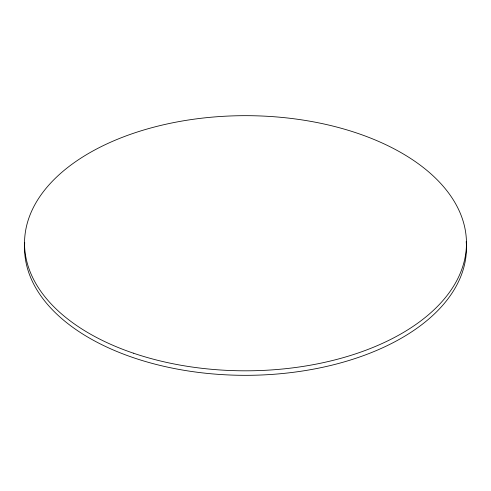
<?xml version="1.0" encoding="UTF-8"?>
<svg xmlns="http://www.w3.org/2000/svg" width="491" height="491" viewBox="0 0 491 491"><rect width="100%" height="100%" fill="white"/><g stroke="black" fill="none" stroke-linecap="round" stroke-linejoin="round"><path stroke-width="0.74" d="M466.198 241.554A220.956 127.568 0 0 1 246.408 375.327A220.956 127.568 0 0 1 24.722 242.603M133.306 353.146A220.956 127.568 0 0 0 466.45 244.389A220.956 127.568 0 0 0 136.744 132.196A220.956 127.568 0 0 0 133.306 353.146"/></g></svg>
